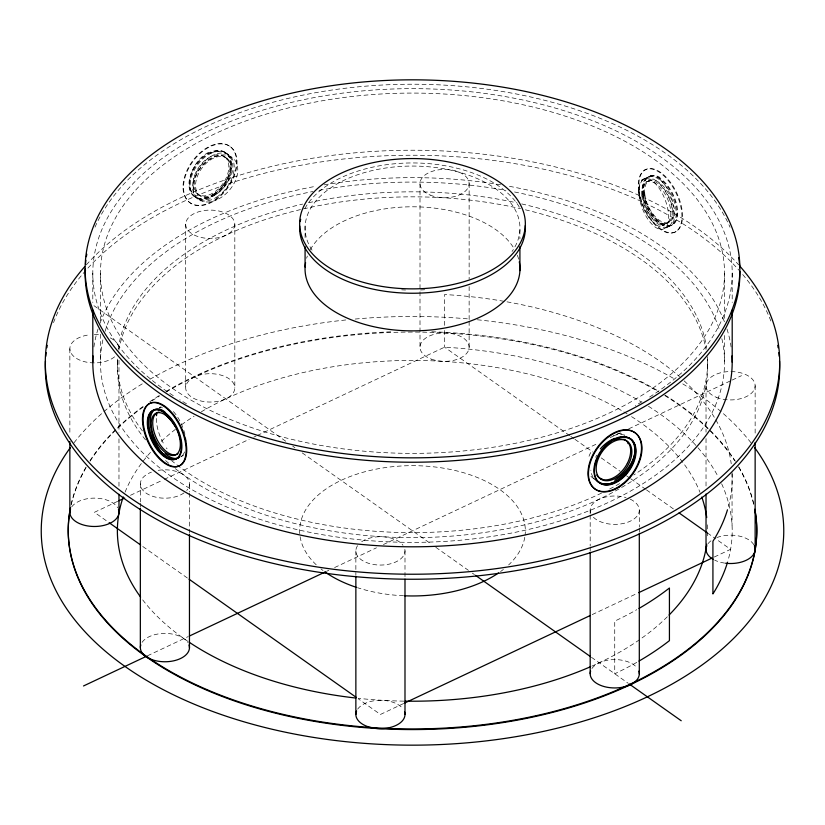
<?xml version="1.0" encoding="UTF-8"?>
<svg xmlns="http://www.w3.org/2000/svg" width="825" height="825" viewBox="0 0 825 825"><rect width="100%" height="100%" fill="white"/><g stroke="black" fill="none" stroke-linecap="round" stroke-linejoin="round"><path stroke-width="0.62" stroke-dasharray="4.12 3.09" d="M644.645 170.094L645.243 169.816M641.685 179.974L647.646 177.158M648.079 176.952L648.677 176.674M645.934 182.201L648.914 180.799M666.538 223.358L669.508 221.956M181.325 456.411L183.315 455.483M665.723 227.978L671.674 225.173M672.117 224.967L672.705 224.689M675.551 231.825L676.139 231.547M117.686 501.332L94.421 512.304L108.085 521.967M130.474 495.299L163.051 479.933M164.216 479.387L249.14 439.343M253.791 437.147L256.111 436.043M257.276 435.497L444.572 347.17A319.698 184.573 0 0 1 641.149 401.816M147.448 655.813L188.141 636.622M326.473 571.385L328.804 570.292M334.61 567.548L376.458 547.81M383.439 544.521L598.496 443.108M610.129 437.621L621.751 432.135M628.722 428.845L731.022 380.603M732.188 380.057L741.489 375.674M403.693 703.488L380.428 714.46L358.349 698.857M592.154 614.615L637.519 593.227M714.295 557.019L730.579 549.337L716.915 539.674M593.35 478.428L596.269 480.47M230.546 146.86A34.547 21.842 -54.7 0 1 213.995 200.289A34.547 21.842 -54.7 0 1 184.79 176.138A34.547 21.842 -54.7 0 1 230.546 146.86L231.031 147.201A34.547 21.842 -54.7 0 1 214.479 200.64A34.547 21.842 -54.7 0 1 185.274 176.488A34.547 21.842 -54.7 0 1 231.031 147.201M225.328 152.584L230.196 156.018M224.833 156.905A23.028 14.561 -54.7 0 1 213.799 192.524A23.028 14.561 -54.7 0 1 194.329 176.426A23.028 14.561 -54.7 0 1 224.833 156.905L227.257 158.627A23.028 14.561 -54.7 0 1 216.222 194.246A23.028 14.561 -54.7 0 1 196.752 178.148A23.028 14.561 -54.7 0 1 227.257 158.627M569.704 435.621L444.572 347.17L444.572 330.485M570.756 436.363L573.911 438.591M574.963 439.333L592.835 451.976M601.25 457.916L620.173 471.292M626.484 475.757L629.64 477.984M630.692 478.727L645.408 489.132M646.46 489.875L675.902 510.685M707.448 532.981L715.863 538.931M197.134 193.669L199.568 195.381M194.824 196.732L200.764 200.918M93.957 305.673L286.44 441.715M292.751 446.181L294.938 447.717M302.218 452.873L431.599 544.314M435.806 547.295L468.404 570.333M472.333 573.107L474.437 574.592M591.473 657.319L628.289 683.337M142.787 546.49L187.997 578.449M755.143 385.708L755.143 434.662M732.198 273.23L732.198 302.466M732.053 472.632L732.053 525.278M724.525 273.23A312.025 180.139 0 0 1 256.493 429.237A312.025 180.139 0 0 1 256.493 117.212A312.025 180.139 0 0 1 724.525 273.23L724.525 321.533M724.525 335.528L724.525 362.227M707.613 364.011L707.613 369.033M706.025 385.791L706.025 432.166M706.025 438.601L706.025 487.554M639.303 510.335L639.303 527.082M639.303 528.371L639.303 532.228M590.184 510.036L590.184 513.903M590.184 515.192L590.184 546.098M590.184 547.387L590.184 551.255M519.915 229.907L519.915 238.817M469.136 183.552L469.136 278.871M469.136 286.595L469.136 320.079M469.136 321.368L469.136 347.129M444.572 325.349L444.572 294.525A319.698 184.573 0 0 1 679.511 376.664M420.007 183.635L420.007 347.222M404.993 550.842L404.993 577.892M355.864 550.925L355.864 575.396M305.085 226.297L305.085 239.023M234.816 224.441A24.564 14.18 0 0 1 197.752 236.497A24.564 14.18 0 0 1 198.196 211.932A24.564 14.18 0 0 1 234.816 224.441L234.816 388.018A24.564 14.18 0 0 1 197.752 400.073A24.564 14.18 0 0 1 198.196 375.519A24.564 14.18 0 0 1 234.816 388.018M189.461 484.151L189.461 491.875M189.461 493.164L189.461 527.948M189.461 529.227L189.461 533.094M185.697 224.142L185.697 387.719M140.343 483.852L140.343 501.889M140.343 503.168L140.343 507.035M118.975 360.267L118.975 432.403M118.975 438.838L118.975 487.792M117.387 360.432L117.387 365.444M100.475 273.23L100.475 322.812M100.475 334.249L100.475 362.227M92.802 273.23L92.802 302.466M69.857 348.769L69.857 435.064M71.187 504.879A344.262 198.753 0 0 1 86.13 467.579M90.038 461.216A344.262 198.753 0 0 1 143.56 406.746M151.924 400.929A344.262 198.753 0 0 1 159.38 396.103M165.99 392.081A344.262 198.753 0 0 1 658.474 391.762M664.878 395.639A344.262 198.753 0 0 1 734.693 460.814M738.705 467.301A344.262 198.753 0 0 1 753.864 505.086M71.187 504.25A344.262 198.753 0 0 1 86.13 466.95M90.038 460.587A344.262 198.753 0 0 1 144.592 405.374M149.841 401.713A344.262 198.753 0 0 1 159.38 395.474M165.99 391.452A344.262 198.753 0 0 1 392.504 331.774M431.815 331.753A344.262 198.753 0 0 1 658.474 391.132M664.878 395.02A344.262 198.753 0 0 1 735.395 461.257M738.705 466.682A344.262 198.753 0 0 1 753.864 504.457M721.658 483.821A319.698 184.573 0 0 1 727.815 561.278M636.766 662.362A319.698 184.573 0 0 1 614.738 673.767L614.738 621.122A319.698 184.573 0 0 0 636.766 609.716M648.44 406.271A319.698 184.573 0 0 1 718.358 477.097M732.115 473.901A319.698 184.573 0 0 1 727.815 508.633M684.173 380.872A319.698 184.573 0 0 1 731.218 463.743M667.312 616.791A295.133 170.393 0 0 1 591.484 666.301M403.92 701.137A295.133 170.393 0 0 1 358.359 698.321M188.079 641.479A295.133 170.393 0 0 1 142.096 599.094M125.07 492.133A295.133 170.393 0 0 1 151.707 451.048M161.308 441.365A295.133 170.393 0 0 1 175.55 429.237M181.479 424.782A295.133 170.393 0 0 1 194.071 416.223M201.382 411.757A295.133 170.393 0 0 1 627.175 413.892M631.568 416.635A295.133 170.393 0 0 1 700.002 492.308M707.448 524.824A295.133 170.393 0 0 1 707.51 535.776M707.314 359.277A295.133 170.393 0 0 1 510.912 527.876A295.133 170.393 0 0 1 174.58 468.064M168.692 463.258A295.133 170.393 0 0 1 163.928 459.092M145.52 439.869A295.133 170.393 0 0 1 117.707 359.061M118.852 350.14A295.133 170.393 0 0 1 520.565 208.673M525.422 209.808A295.133 170.393 0 0 1 706.025 349.449M142.086 642.335A24.564 14.18 0 0 1 164.938 633.404A24.564 14.18 0 0 1 187.749 642.366M357.679 709.118A24.564 14.18 0 0 1 380.263 700.281A24.564 14.18 0 0 1 403.064 708.953M591.927 668.518A24.564 14.18 0 0 1 614.491 659.587A24.564 14.18 0 0 1 637.374 668.25M724.67 563.104A24.564 14.18 0 0 1 714.708 560.154M708.046 543.696A24.564 14.18 0 0 1 711.841 540.169M716.822 537.591A24.564 14.18 0 0 1 753.833 544.768M630.176 499.156A24.564 14.18 0 0 1 630.279 521.173A24.564 14.18 0 0 1 592.938 516.718M590.566 512.696A24.564 14.18 0 0 1 600.157 498.774A24.564 14.18 0 0 1 626.031 497.588M404.858 549.378A24.564 14.18 0 0 1 376.726 564.898A24.564 14.18 0 0 1 357.885 545.243M361.69 541.716A24.564 14.18 0 0 1 402.992 545.284M158.194 470.353A24.564 14.18 0 0 1 183.923 475.025A24.564 14.18 0 0 1 186.718 490.514M184.006 492.917A24.564 14.18 0 0 1 146.706 493.525A24.564 14.18 0 0 1 151.408 472.147M71.662 506.963A24.564 14.18 0 0 1 95.133 498.125A24.564 14.18 0 0 1 117.676 507.736M114.593 356.812A24.564 14.18 0 0 1 73.951 356.565A24.564 14.18 0 0 1 89.347 334.847M94.339 334.537A24.564 14.18 0 0 1 99.392 334.837M110.292 337.899A24.564 14.18 0 0 1 118.975 348.676M524.772 537.353A112.839 65.144 0 0 1 508.633 564.929M503.374 569.436A112.839 65.144 0 0 1 500.558 571.56M403.507 595.753A112.839 65.144 0 0 1 357.524 587.709M323.008 570.498A112.839 65.144 0 0 1 320.987 568.93M316.212 564.785A112.839 65.144 0 0 1 385.543 467.558A112.839 65.144 0 0 1 525.092 535.116M73.992 442.798A371.25 214.335 0 0 1 143.323 383.202M149.985 379.263A371.25 214.335 0 0 1 347.676 319.77M355.214 319.048A371.25 214.335 0 0 1 469.786 319.048M477.324 319.77A371.25 214.335 0 0 1 675.015 379.263M682.77 383.873A371.25 214.335 0 0 1 751.008 442.798M660.144 225.277A26.843 15.201 69.3 0 1 642.582 191.699A26.843 15.201 69.3 0 1 660.124 177.53M660.083 179.592A26.843 12.241 68.8 0 1 674.695 214.015A26.843 12.241 68.8 0 1 660.103 223.431M210.231 198.712A26.843 18.294 -59.4 0 1 189.729 183.129A26.843 18.294 -59.4 0 1 210.241 151.604M210.262 153.223A26.843 18.181 -49.4 0 1 232.887 166.351A26.843 18.181 -49.4 0 1 210.251 197.062M53.522 322.627A367.207 212.004 0 0 1 412.5 155.234A367.207 212.004 0 0 1 771.478 322.627M86.316 264.856A367.207 212.004 0 0 1 412.5 150.222A367.207 212.004 0 0 1 738.684 264.856M707.479 356.699A295.133 170.393 0 0 1 633.827 474.942M619.647 483.594A295.133 170.393 0 0 1 609.634 489.029M601.559 493.072A295.133 170.393 0 0 1 171.6 460.659M142.405 430.908A295.133 170.393 0 0 1 117.459 357.885M118.264 348.944A295.133 170.393 0 0 1 302.662 204.074M308.725 202.713A295.133 170.393 0 0 1 516.976 202.868M521.761 203.94A295.133 170.393 0 0 1 706.633 348.181M95.009 227.143A327.37 189.007 0 0 1 412.582 84.222A327.37 189.007 0 0 1 730.032 227.236M312.067 250.161A107.467 62.04 0 0 1 413.707 166.062A107.467 62.04 0 0 1 512.057 251.46M424.689 289.74A107.467 62.04 0 0 1 419.595 290.008M405.539 290.008A107.467 62.04 0 0 1 401.723 289.833M306.622 258.225A107.467 62.04 0 0 1 307.343 256.049M310.313 249.635A107.467 62.04 0 0 1 411.788 206.797A107.467 62.04 0 0 1 514.243 248.851M517.357 255.245A107.467 62.04 0 0 1 518.77 259.607M304.93 208.426A112.839 65.144 0 0 1 412.438 162.948A112.839 65.144 0 0 1 520.028 208.354M159.462 407.736A26.864 13.881 64.8 0 1 162.504 407.849M184.563 451.914A26.864 13.881 64.8 0 1 182.985 454.73M593.103 477.232A26.864 16.985 -54.7 0 1 590.865 470.188M613.46 435.713A26.864 16.985 -54.7 0 1 624.7 435.229M595.743 457.277A23.028 14.561 -54.7 0 1 596.661 455.194M93.895 346.964A319.698 184.573 0 0 1 98.01 329.062M100.011 323.256A319.698 184.573 0 0 1 315.521 186.347M324.246 184.821A319.698 184.573 0 0 1 500.754 184.821M509.479 186.347A319.698 184.573 0 0 1 724.556 322.111M726.99 329.062A319.698 184.573 0 0 1 731.105 346.964M721.854 338.714A312.025 180.139 0 0 1 412.5 542.365A312.025 180.139 0 0 1 103.146 338.714M105.084 331.382A312.025 180.139 0 0 1 312.902 191.503M319.058 190.348A312.025 180.139 0 0 1 505.942 190.348M514.563 191.988A312.025 180.139 0 0 1 719.916 331.382M173.291 395.68A319.698 184.573 0 0 1 192.163 139.487A319.698 184.573 0 0 1 636.292 141.415A319.698 184.573 0 0 1 648.502 397.743M641.922 401.765A319.698 184.573 0 0 1 635.333 405.58M186.44 403.734A319.698 184.573 0 0 1 179.767 399.764M631.269 453.41A26.843 18.212 -49.2 0 1 630.96 454.719M627.743 462.567A26.843 18.212 -49.2 0 1 627.01 463.815M594.155 478.809A26.843 18.212 -49.2 0 1 589.648 474.612M589.029 456.266A26.843 18.212 -49.2 0 1 590.679 452.543M617.636 433.434A26.843 18.212 -49.2 0 1 624.803 435.115M167.052 448.821A26.843 12.2 68.9 0 1 166.351 447.892M163.237 442.973A26.843 12.2 68.9 0 1 156.358 418.481M159.039 408.385A26.843 12.2 68.9 0 1 161.03 406.704M173.394 411.582A26.843 12.2 68.9 0 1 186.233 444.407M183.109 455.07A26.843 12.2 68.9 0 1 181.304 456.369M431.671 359.246A24.564 14.18 0 0 0 469.126 347.583A24.564 14.18 0 0 0 432.908 334.692A24.564 14.18 0 0 0 431.671 359.246M430.217 195.102A24.564 14.18 0 0 0 469.012 185.017A24.564 14.18 0 0 0 434.486 170.662A24.564 14.18 0 0 0 430.217 195.102M716.234 397.258A24.564 14.18 0 0 0 755.019 387.173A24.564 14.18 0 0 0 720.493 372.817A24.564 14.18 0 0 0 716.234 397.258M638.519 190.152A34.547 17.841 64.8 0 0 673.87 232.588A34.547 17.841 64.8 0 0 667.899 180.139A34.547 17.841 64.8 0 0 638.519 190.152M643.314 192.555A26.864 13.881 64.8 0 0 670.808 225.565A26.864 13.881 64.8 0 0 666.167 184.759A26.864 13.881 64.8 0 0 643.314 192.555M639.117 189.874A34.547 17.841 64.8 0 0 674.468 232.31A34.547 17.841 64.8 0 0 668.498 179.85A34.547 17.841 64.8 0 0 639.117 189.874M643.913 192.277A26.864 13.881 64.8 0 0 671.406 225.287A26.864 13.881 64.8 0 0 666.765 184.48A26.864 13.881 64.8 0 0 643.913 192.277M213.541 194.886A26.864 16.985 -54.7 0 0 226.411 153.337A26.864 16.985 -54.7 0 0 190.822 176.107A26.864 16.985 -54.7 0 0 213.541 194.886M213.056 194.545A26.864 16.985 -54.7 0 0 225.926 152.986A26.864 16.985 -54.7 0 0 190.338 175.766A26.864 16.985 -54.7 0 0 213.056 194.545M643.314 194.7A23.028 11.89 64.8 0 0 666.806 223.204A23.028 11.89 64.8 0 0 663.042 188.337A23.028 11.89 64.8 0 0 643.314 194.7M642.428 192.978A26.864 13.881 64.8 0 0 669.921 225.978A26.864 13.881 64.8 0 0 665.28 185.182A26.864 13.881 64.8 0 0 642.428 192.978M644.82 194.174A23.028 11.89 64.8 0 0 668.394 222.472A23.028 11.89 64.8 0 0 664.414 187.492A23.028 11.89 64.8 0 0 644.82 194.174M639.458 194.38A26.864 13.881 64.8 0 0 666.951 227.38A26.864 13.881 64.8 0 0 662.31 186.584A26.864 13.881 64.8 0 0 639.458 194.38M641.85 195.577A23.028 11.89 64.8 0 0 665.424 223.864A23.028 11.89 64.8 0 0 661.444 188.894A23.028 11.89 64.8 0 0 641.85 195.577M214.851 193.483A23.028 14.561 -54.7 0 0 226.143 157.843A23.028 14.561 -54.7 0 0 195.597 177.107A23.028 14.561 -54.7 0 0 214.851 193.483M214.263 195.401A26.864 16.985 -54.7 0 0 227.133 153.842A26.864 16.985 -54.7 0 0 191.544 176.622A26.864 16.985 -54.7 0 0 214.263 195.401M216.686 197.123A26.864 16.985 -54.7 0 0 229.567 155.564A26.864 16.985 -54.7 0 0 193.978 178.334A26.864 16.985 -54.7 0 0 216.686 197.123M218.656 198.928A26.843 18.212 -49.2 0 0 233.011 158.142A26.843 18.212 -49.2 0 0 194.772 178.334A26.843 18.212 -49.2 0 0 218.656 198.928M639.004 195.257A26.843 12.2 68.9 0 0 663.382 229.01A26.843 12.2 68.9 0 0 658.721 187.657A26.843 12.2 68.9 0 0 639.004 195.257"/><path stroke-width="1.24" d="M118.841 500.785L124.657 498.042M83.511 685.967L146.283 656.36M189.296 636.075L325.308 571.931M404.858 702.941L589.823 615.718M638.684 592.67L711.975 558.113M679.058 512.913L706.396 532.238M475.478 575.334L590.422 656.576M629.341 684.08L681.223 720.761M109.137 522.71L140.683 545.005M189.049 579.191L356.245 697.373M755.143 442.386L755.143 549.295M732.198 310.097L732.198 362.227M706.025 493.989L706.025 549.378M639.303 533.517L639.303 673.912M590.184 552.544L590.184 673.623M519.915 246.458L519.915 270.641M404.993 579.181L404.993 714.419M355.864 576.685L355.864 714.502M305.085 246.665L305.085 267.032M189.461 534.383L189.461 647.728M140.343 508.324L140.343 647.429M118.975 494.227L118.975 512.263M92.802 310.097L92.802 362.227M69.857 441.499L69.857 512.346M754.834 509.809A344.262 198.753 0 0 1 411.335 729.578A344.262 198.753 0 0 1 70.424 508.478M189.049 644.975A24.564 14.18 0 0 1 164.835 661.763A24.564 14.18 0 0 1 140.786 644.903M404.57 711.851A24.564 14.18 0 0 1 379.717 728.64A24.564 14.18 0 0 1 356.586 711.047M638.89 671.158A24.564 14.18 0 0 1 614.677 687.947A24.564 14.18 0 0 1 590.618 671.086M754.339 545.738A24.564 14.18 0 0 1 725.608 563.227M713.037 559.257A24.564 14.18 0 0 1 706.747 545.923M118.449 509.376A24.564 14.18 0 0 1 93.978 526.484A24.564 14.18 0 0 1 70.579 508.891M754.834 509.19A344.262 198.753 0 0 1 411.335 728.949A344.262 198.753 0 0 1 70.424 507.849M727.475 562.433A319.698 184.573 0 0 1 712.924 593.938L712.924 541.293A319.698 184.573 0 0 0 727.475 509.788M638.973 661.093A319.698 184.573 0 0 0 669.426 640.654L669.426 588.008A319.698 184.573 0 0 1 638.973 608.448M706.716 544.273A295.133 170.393 0 0 1 669.065 615.038M590.37 666.796A295.133 170.393 0 0 1 405.157 701.157M355.926 698.053A295.133 170.393 0 0 1 189.142 642.19M140.59 597.063A295.133 170.393 0 0 1 123.276 496.897M701.786 497.073A295.133 170.393 0 0 1 706.736 517.543M498.589 572.932A112.839 65.144 0 0 1 404.673 595.805M356.317 587.317A112.839 65.144 0 0 1 325.112 572.034M754.751 447.769A371.25 214.335 0 0 1 412.5 745.161A371.25 214.335 0 0 1 70.249 447.769M614.718 440.282A26.843 15.52 -50.6 0 1 635.271 449.14A26.843 15.52 -50.6 0 1 614.708 480.253M614.738 482.223A26.843 18.181 -49.4 0 1 595.031 478.809M600.301 448.934A26.843 18.181 -49.4 0 1 614.749 438.384M179.85 456.679A26.843 12.427 60.5 0 1 164.959 453.513M164.938 414.459A26.843 12.427 60.5 0 1 174.848 425.999M164.917 455.864A26.843 12.241 68.8 0 1 150.305 421.441A26.843 12.241 68.8 0 1 164.897 412.026M779.553 361.154A367.207 212.004 0 0 1 412.5 579.243A367.207 212.004 0 0 1 45.447 361.154M45.788 356.276A367.207 212.004 0 0 1 46.169 352.626M46.85 347.768A367.207 212.004 0 0 1 47.262 345.345M777.738 345.345A367.207 212.004 0 0 1 778.15 347.768M778.831 352.626A367.207 212.004 0 0 1 779.212 356.276M739.509 265.774A367.207 212.004 0 0 1 413.397 574.231A367.207 212.004 0 0 1 84.676 266.712M739.86 271.446A327.37 189.007 0 0 1 410.221 462.227A327.37 189.007 0 0 1 85.212 268.816M85.522 263.959A327.37 189.007 0 0 1 85.893 260.318M86.388 256.678A327.37 189.007 0 0 1 86.78 254.265M738.757 257.647A327.37 189.007 0 0 1 739.736 267.682M519.276 261.793A107.467 62.04 0 0 1 413.212 330.877A107.467 62.04 0 0 1 305.58 262.618M525.257 225.668A112.839 65.144 0 0 1 412.83 293.246A112.839 65.144 0 0 1 299.722 226.05M300.228 221.564A112.839 65.144 0 0 1 300.692 219.337M177.953 453.709A23.028 11.89 64.8 0 1 156.234 437.827A23.028 11.89 64.8 0 1 159.07 412.036M178.984 457.225A26.864 13.881 64.8 0 1 153.77 441.086A26.864 13.881 64.8 0 1 155.079 409.468M623.927 439.354A23.028 14.561 -54.7 0 1 623.927 468.755A23.028 14.561 -54.7 0 1 596.733 475.035M628.732 437.714A26.864 16.985 -54.7 0 1 627.134 471.003A26.864 16.985 -54.7 0 1 596.599 480.377M627.433 442.334A23.028 14.561 -54.7 0 1 628.176 443.706M601.827 478.789A23.028 14.561 -54.7 0 1 600.352 478.345M732.002 355.864A319.698 184.573 0 0 1 412.5 546.8A319.698 184.573 0 0 1 92.998 355.864M156.502 415.676A26.843 12.2 68.9 0 1 156.75 413.944M618.956 486.533A34.547 21.842 -54.7 0 0 635.508 433.104A34.547 21.842 -54.7 0 0 589.751 462.382A34.547 21.842 -54.7 0 0 618.956 486.533M618.018 480.789A26.864 16.985 -54.7 0 0 630.898 439.23A26.864 16.985 -54.7 0 0 595.31 462A26.864 16.985 -54.7 0 0 618.018 480.789M619.441 486.874A34.547 21.842 -54.7 0 0 635.993 433.445A34.547 21.842 -54.7 0 0 590.236 462.722A34.547 21.842 -54.7 0 0 619.441 486.874M618.513 481.13A26.864 16.985 -54.7 0 0 631.383 439.57A26.864 16.985 -54.7 0 0 595.794 462.351A26.864 16.985 -54.7 0 0 618.513 481.13M143.323 423.679A34.547 17.841 64.8 0 0 178.674 466.115A34.547 17.841 64.8 0 0 172.714 413.665A34.547 17.841 64.8 0 0 143.323 423.679M148.118 426.082A26.864 13.881 64.8 0 0 175.612 459.092A26.864 13.881 64.8 0 0 170.971 418.285A26.864 13.881 64.8 0 0 148.118 426.082M142.735 423.968A34.547 17.841 64.8 0 0 178.087 466.403A34.547 17.841 64.8 0 0 172.116 413.944A34.547 17.841 64.8 0 0 142.735 423.968M147.531 426.36A26.864 13.881 64.8 0 0 175.024 459.37A26.864 13.881 64.8 0 0 170.383 418.574A26.864 13.881 64.8 0 0 147.531 426.36M245.84 431.516A327.37 189.007 0 0 0 739.85 270.827A327.37 189.007 0 0 0 251.8 104.167A327.37 189.007 0 0 0 245.84 431.516M346.562 276.581A112.839 65.144 0 0 0 524.772 230.247A112.839 65.144 0 0 0 366.166 164.309A112.839 65.144 0 0 0 346.562 276.581M151.408 426.865A23.028 11.89 64.8 0 0 174.972 455.153A23.028 11.89 64.8 0 0 170.992 420.183A23.028 11.89 64.8 0 0 151.408 426.865M616.832 477.407A23.028 14.561 -54.7 0 0 627.866 441.777A23.028 14.561 -54.7 0 0 597.362 461.299A23.028 14.561 -54.7 0 0 616.832 477.407"/></g></svg>
